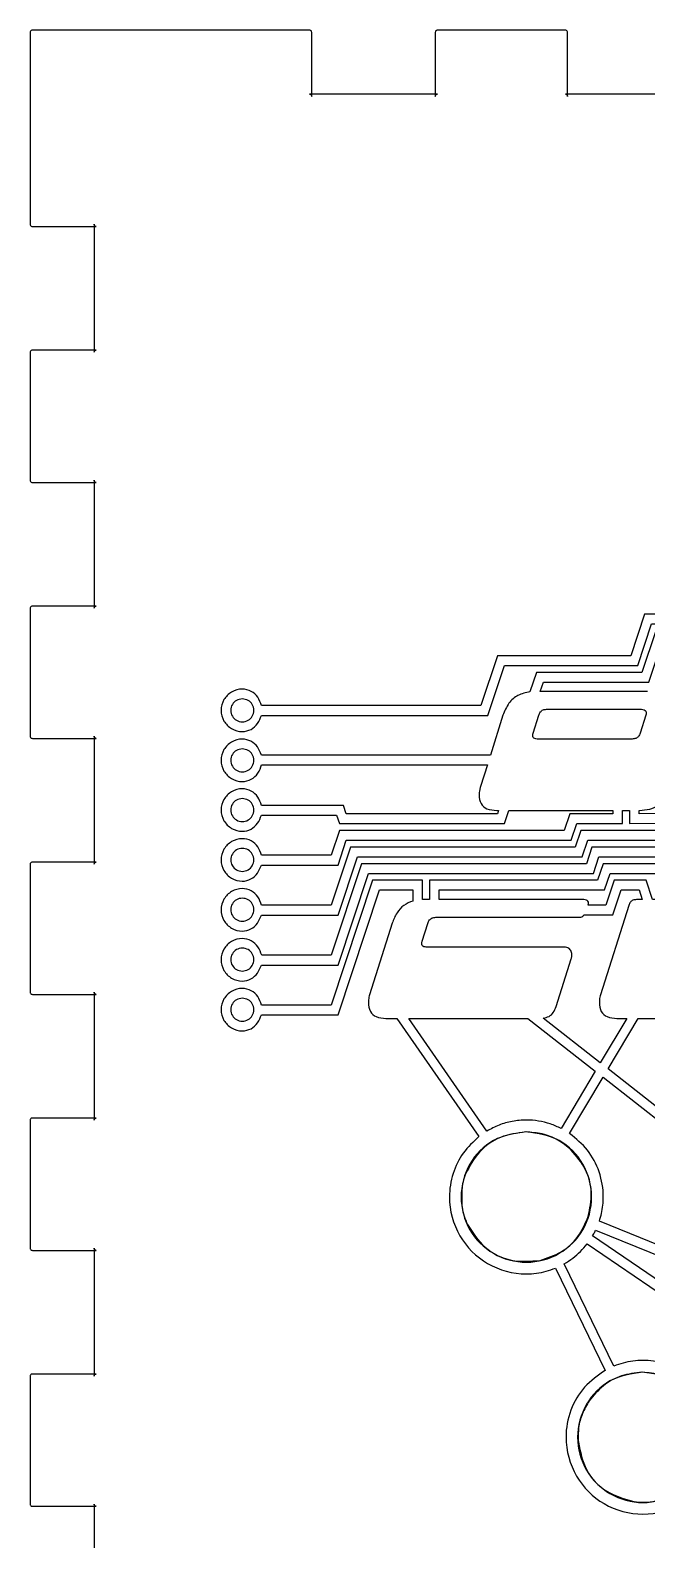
# Model space of a CAD drawing. Extents: x 1 to 406, y -9689 to -9382.
# Drawn here: x 246.4 to 275.3, y -9470.6 to -9399.8 of the extents above; entities that cross this region are included whole.
import ezdxf

# ---------------------------------------------------------------- set-up
doc = ezdxf.new("R2010")
doc.units = 0
doc.layers.get('0').update_dxf_attribs({"linetype": 'CONTINUOUS'})

msp = doc.modelspace()

# ---------------------------------------------------------------- linework, layer by layer
at = {"color": 7}
for points in [[(246.40437, -9399.9492), (246.40437, -9402.9492), (246.40437, -9408.9492)], [(259.50593, -9399.8477), (249.50593, -9399.8477), (246.50593, -9399.8477)], [(259.60749, -9402.9492), (259.60749, -9399.9492)], [(265.40437, -9399.9492), (265.40437, -9402.9492)], [(271.50593, -9399.8477), (265.50593, -9399.8477)], [(271.60749, -9402.9492), (271.60749, -9399.9492)], [(265.50593, -9402.8477), (259.50593, -9402.8477)], [(277.50593, -9402.8477), (271.50593, -9402.8477)], [(246.50593, -9409.0508), (249.50593, -9409.0508)], [(249.40437, -9408.9492), (249.40437, -9414.9492)], [(246.40437, -9414.9492), (246.40437, -9420.9492)], [(249.50593, -9414.8477), (246.50593, -9414.8477)], [(246.50593, -9421.0508), (249.50593, -9421.0508)], [(249.40437, -9420.9492), (249.40437, -9426.9492)], [(257.249685, -9431.971635), (267.870742, -9431.971635), (268.651573, -9429.631726), (274.897703, -9429.631726), (275.550377, -9427.680424), (279.259195, -9427.680424), (279.653485, -9428.85038), (285.964213, -9428.85038), (286.485627, -9427.289751), (288.241592, -9427.289751), (288.241592, -9423.262607)], [(287.784773, -9423.285861), (287.784773, -9426.832932), (286.155932, -9426.832932), (285.636066, -9428.393558), (279.980081, -9428.393558), (279.585273, -9427.223605), (275.222233, -9427.223605), (274.569558, -9429.176457), (268.323429, -9429.176457), (267.542598, -9431.514816), (257.257437, -9431.514816)], [(290.128299, -9423.287854), (290.128299, -9427.614204), (286.677347, -9427.614204), (286.155932, -9429.174833), (279.456598, -9429.174833), (279.065925, -9428.004877), (275.743647, -9428.004877), (275.093042, -9429.956179), (270.146056, -9429.956179), (269.842198, -9430.868785)], [(275.353979, -9430.855879), (270.32638, -9430.855879), (270.474174, -9430.411461), (275.421186, -9430.411461), (276.071791, -9428.462225), (278.73778, -9428.462225), (279.128454, -9429.630112), (286.484076, -9429.630112), (287.005491, -9428.070002), (290.583568, -9428.070002), (290.583568, -9423.26306)], [(246.40437, -9426.9492), (246.40437, -9432.9492)], [(249.50593, -9426.8477), (246.50593, -9426.8477)], [(270.618895, -9431.684313), (275.080638, -9431.684313)], [(268.578709, -9431.966909), (267.992183, -9433.828811), (257.245552, -9433.828811)], [(269.994114, -9432.80621), (270.257665, -9431.966983)], [(275.275967, -9431.966983), (275.011899, -9432.80621)], [(246.50593, -9433.0508), (249.50593, -9433.0508)], [(249.40437, -9432.9492), (249.40437, -9438.9492)], [(274.64138, -9433.078546), (270.179637, -9433.078546)], [(257.261054, -9434.286149), (267.848004, -9434.286149), (267.524511, -9435.312441)], [(268.285704, -9436.424519), (268.37562, -9436.424519), (268.323429, -9436.5811), (266.436722, -9436.5811), (261.23187, -9436.5811), (261.103198, -9436.190424), (257.257437, -9436.190424)], [(257.247619, -9438.988705), (260.841197, -9438.988705), (261.23187, -9437.818749), (266.339054, -9437.818749), (271.776963, -9437.818749), (272.036379, -9437.039469), (274.183018, -9437.039469), (274.183018, -9436.424519), (274.51013, -9436.424519), (274.51529, -9437.043086), (281.079748, -9437.031206)], [(257.249685, -9436.647246), (260.775051, -9436.647246), (260.903726, -9437.036368), (266.436722, -9437.036368), (268.651573, -9437.036368), (268.856212, -9436.424519), (273.727749, -9436.424519), (273.727749, -9436.580581), (271.708235, -9436.580581), (271.448819, -9437.36193), (266.339054, -9437.36193), (260.903726, -9437.36193), (260.513053, -9438.531367), (257.258988, -9438.531367)], [(287.460765, -9438.38255), (287.460765, -9437.93865), (287.005493, -9436.577493), (285.220075, -9436.577493), (284.927586, -9437.356773), (281.669385, -9437.356773), (281.407902, -9436.577493), (274.968502, -9436.58731), (274.967444, -9436.425564), (274.982949, -9436.425564)], [(280.888036, -9437.363518), (272.228099, -9437.363518), (271.968167, -9438.144348), (269.366776, -9438.144348), (261.425141, -9438.144348), (260.513053, -9440.87493), (257.261054, -9440.87493)], [(257.247619, -9441.332268), (260.841197, -9441.332268), (261.753287, -9438.601686), (269.366776, -9438.601686), (272.296311, -9438.601686), (272.557794, -9437.822403), (280.559892, -9437.822403), (280.819824, -9438.601686), (285.704278, -9438.601686), (285.964213, -9437.822403), (286.15748, -9437.822403), (286.224145, -9438.021359), (286.224145, -9438.389294)], [(283.204185, -9440.609831), (282.774753, -9440.609831), (282.774753, -9438.925697), (280.628114, -9438.925697), (280.366632, -9438.146414), (272.749524, -9438.146414), (272.489592, -9438.927763), (261.946568, -9438.927763), (260.513064, -9443.218456), (257.261065, -9443.218456)], [(246.40437, -9438.9492), (246.40437, -9444.9492)], [(249.50593, -9438.8477), (246.50593, -9438.8477)], [(257.247629, -9443.673727), (260.841208, -9443.673727), (262.274712, -9439.383032), (272.817739, -9439.383032), (273.077671, -9438.601686), (280.038485, -9438.601686), (280.300486, -9439.383032), (282.317934, -9439.383032), (282.317934, -9440.609831), (281.993404, -9440.609831), (281.993404, -9439.702392), (280.106697, -9439.702392), (279.847284, -9438.923112), (273.270941, -9438.923112), (273.009459, -9439.702392), (265.136036, -9439.702392), (265.136036, -9440.609831), (264.846648, -9440.609831), (264.809958, -9440.609831), (264.809958, -9439.698259), (262.466432, -9439.698259), (260.513064, -9445.54958), (257.258998, -9445.54958)], [(272.373781, -9440.60887), (265.591251, -9440.60887), (265.591251, -9440.156703), (273.337031, -9440.156703), (273.599075, -9439.376904)], [(275.960113, -9440.607838), (275.594245, -9440.607838), (275.290387, -9439.699365), (273.79022, -9439.699365), (273.399547, -9440.868802), (272.57169, -9440.868802)], [(273.599075, -9439.376904), (279.519127, -9439.376904), (279.778543, -9440.156187), (281.536575, -9440.156187), (281.536575, -9440.608354), (281.534458, -9440.608354)], [(257.249695, -9446.004849), (260.841208, -9446.004849), (262.794576, -9440.153012), (264.354689, -9440.153012), (264.354689, -9440.673392)], [(272.393974, -9441.316321), (272.393974, -9441.326137), (273.727744, -9441.326137), (274.118423, -9440.154118)], [(274.118423, -9440.154118), (274.962298, -9440.154118), (275.113195, -9440.607838), (274.837759, -9440.607838)], [(274.476541, -9440.88069), (273.148458, -9445.065964)], [(263.382655, -9441.719324), (262.318638, -9445.064856)], [(264.788238, -9442.55914), (265.051787, -9441.720432)], [(265.422825, -9441.437762), (272.110272, -9441.437762)], [(271.397659, -9442.831992), (264.98358, -9442.831992)], [(271.075198, -9445.621486), (271.778514, -9443.38803)], [(246.50593, -9445.0508), (249.50593, -9445.0508)], [(249.40437, -9444.9492), (249.40437, -9450.9492)], [(263.08965, -9446.176415), (263.607448, -9446.176415), (267.447523, -9451.717679)], [(264.160893, -9446.176526), (269.740913, -9446.176526), (272.907644, -9448.654929), (271.310326, -9451.338486)], [(267.823718, -9451.459409), (264.160893, -9446.176526)], [(273.919985, -9446.177524), (274.383522, -9446.177524), (273.143806, -9448.261634), (270.469033, -9446.16874)], [(278.108887, -9452.144637), (273.505552, -9448.543825), (274.914758, -9446.176526)], [(274.914758, -9446.176526), (279.211136, -9446.176526)], [(271.704616, -9451.569478), (273.27093, -9448.938115)], [(273.27093, -9448.938115), (277.824656, -9452.50069)], [(246.40437, -9450.9492), (246.40437, -9456.9492)], [(249.50593, -9450.8477), (246.50593, -9450.8477)], [(278.970323, -9457.655413), (278.79824, -9457.998028), (273.097814, -9455.679823)], [(272.925215, -9456.101502), (278.593085, -9458.406272), (277.8784, -9459.832024), (272.783105, -9456.369702)], [(246.50593, -9457.0508), (249.50593, -9457.0508)], [(249.40437, -9456.9492), (249.40437, -9462.9492)], [(272.527306, -9456.746956), (277.673245, -9460.24235), (276.544631, -9462.493375)], [(271.045237, -9457.881127), (273.372742, -9462.676184)], [(273.783561, -9462.477357), (271.455021, -9457.680234)], [(246.40437, -9462.9492), (246.40437, -9468.9492)], [(249.50593, -9462.8477), (246.50593, -9462.8477)], [(246.50593, -9469.0508), (249.50593, -9469.0508)], [(249.40437, -9468.9492), (249.40437, -9474.9492)]]:
    msp.add_lwpolyline(points, dxfattribs=at)
for points in [[(256.353099, -9431.194421)], [(270.618882, -9431.684313)], [(256.353099, -9433.537958)], [(256.353099, -9435.869598)], [(256.353099, -9438.204858)], [(256.353099, -9440.537041)], [(256.353099, -9442.878524)], [(256.353099, -9445.228252)], [(269.644139, -9451.501898)], [(269.675283, -9451.489381)], [(272.925215, -9456.101502)], [(272.527306, -9456.746956)], [(275.097325, -9462.768028)], [(275.142133, -9462.756982)]]:
    msp.add_lwpolyline(points, close=True, dxfattribs=at)
for points, knots in [([(246.50593, -9399.8477), (246.488388, -9399.85036), (246.453643, -9399.855627), (246.412597, -9399.895524), (246.407161, -9399.930989), (246.40437, -9399.9492)], [0, 0, 0, 0, 0.052363, 0.103712, 0.157913, 0.157913, 0.157913, 0.157913]), ([(259.60749, -9399.9492), (259.604845, -9399.931611), (259.599614, -9399.89683), (259.559612, -9399.855832), (259.524152, -9399.85046), (259.50593, -9399.8477)], [0, 0, 0, 0, 0.052477, 0.103769, 0.15799, 0.15799, 0.15799, 0.15799]), ([(265.50593, -9399.8477), (265.488388, -9399.85036), (265.453643, -9399.855627), (265.412597, -9399.895524), (265.407161, -9399.930989), (265.40437, -9399.9492)], [0, 0, 0, 0, 0.052363, 0.103712, 0.157913, 0.157913, 0.157913, 0.157913]), ([(271.60749, -9399.9492), (271.604845, -9399.931611), (271.599614, -9399.89683), (271.559612, -9399.855832), (271.524152, -9399.85046), (271.50593, -9399.8477)], [0, 0, 0, 0, 0.052477, 0.103769, 0.15799, 0.15799, 0.15799, 0.15799]), ([(259.50593, -9402.8477), (259.523472, -9402.85036), (259.558217, -9402.855627), (259.599263, -9402.895524), (259.604699, -9402.930989), (259.60749, -9402.9492)], [0, 0, 0, 0, 0.052363, 0.103712, 0.157913, 0.157913, 0.157913, 0.157913]), ([(265.40437, -9402.9492), (265.407015, -9402.931611), (265.412246, -9402.89683), (265.452248, -9402.855832), (265.487708, -9402.85046), (265.50593, -9402.8477)], [0, 0, 0, 0, 0.052477, 0.103769, 0.15799, 0.15799, 0.15799, 0.15799]), ([(271.50593, -9402.8477), (271.523472, -9402.85036), (271.558217, -9402.855627), (271.599263, -9402.895524), (271.604699, -9402.930989), (271.60749, -9402.9492)], [0, 0, 0, 0, 0.052363, 0.103712, 0.157913, 0.157913, 0.157913, 0.157913]), ([(246.40437, -9408.9492), (246.407017, -9408.966796), (246.41225, -9409.001594), (246.452233, -9409.042643), (246.487706, -9409.048032), (246.50593, -9409.0508)], [0, 0, 0, 0, 0.052502, 0.103829, 0.158056, 0.158056, 0.158056, 0.158056]), ([(249.50593, -9409.0508), (249.488387, -9409.04814), (249.453634, -9409.042872), (249.412585, -9409.002931), (249.407158, -9408.967435), (249.40437, -9408.9492)], [0, 0, 0, 0, 0.052364, 0.103731, 0.158, 0.158, 0.158, 0.158]), ([(246.50593, -9414.8477), (246.488388, -9414.85036), (246.453643, -9414.855627), (246.412597, -9414.895524), (246.407161, -9414.930989), (246.40437, -9414.9492)], [0, 0, 0, 0, 0.052363, 0.103712, 0.157913, 0.157913, 0.157913, 0.157913]), ([(249.40437, -9414.9492), (249.407015, -9414.931611), (249.412246, -9414.89683), (249.452248, -9414.855832), (249.487708, -9414.85046), (249.50593, -9414.8477)], [0, 0, 0, 0, 0.052477, 0.103769, 0.15799, 0.15799, 0.15799, 0.15799]), ([(246.40437, -9420.9492), (246.407017, -9420.966796), (246.41225, -9421.001594), (246.452233, -9421.042643), (246.487706, -9421.048032), (246.50593, -9421.0508)], [0, 0, 0, 0, 0.052502, 0.103829, 0.158056, 0.158056, 0.158056, 0.158056]), ([(249.50593, -9421.0508), (249.488387, -9421.04814), (249.453634, -9421.042872), (249.412585, -9421.002931), (249.407158, -9420.967435), (249.40437, -9420.9492)], [0, 0, 0, 0, 0.052364, 0.103731, 0.158, 0.158, 0.158, 0.158]), ([(246.50593, -9426.8477), (246.488388, -9426.85036), (246.453643, -9426.855627), (246.412597, -9426.895524), (246.407161, -9426.930989), (246.40437, -9426.9492)], [0, 0, 0, 0, 0.052363, 0.103712, 0.157913, 0.157913, 0.157913, 0.157913]), ([(249.40437, -9426.9492), (249.407015, -9426.931611), (249.412246, -9426.89683), (249.452248, -9426.855832), (249.487708, -9426.85046), (249.50593, -9426.8477)], [0, 0, 0, 0, 0.052477, 0.103769, 0.15799, 0.15799, 0.15799, 0.15799]), ([(257.257437, -9431.514816), (257.207497, -9431.378312), (257.109499, -9431.110447), (256.780831, -9430.810969), (256.322667, -9430.697062), (255.832344, -9430.834423), (255.451848, -9431.212809), (255.308595, -9431.733601), (255.451974, -9432.254511), (255.832036, -9432.633773), (256.320148, -9432.771552), (256.773668, -9432.659342), (257.097323, -9432.366375), (257.198254, -9432.104883), (257.249685, -9431.971635)], [0, 0, 0, 0, 0.431413, 0.846573, 1.275011, 1.794677, 2.300452, 2.819654, 3.339374, 3.845853, 4.36566, 4.786806, 5.195159, 5.619449, 5.619449, 5.619449, 5.619449]), ([(256.353099, -9431.194421), (256.448649, -9431.208862), (256.636167, -9431.237201), (256.842926, -9431.452347), (256.91712, -9431.732925), (256.842924, -9432.016356), (256.636174, -9432.22315), (256.352899, -9432.297511), (256.069537, -9432.223023), (255.861833, -9432.016671), (255.786719, -9431.732925), (255.861835, -9431.452037), (256.069531, -9431.237299), (256.257404, -9431.208891), (256.353099, -9431.194421)], [0, 0, 0, 0, 0.283106, 0.555602, 0.838391, 1.12118, 1.393676, 1.676782, 1.960405, 2.233605, 2.516533, 2.79946, 3.07266, 3.356284, 3.356284, 3.356284, 3.356284]), ([(269.842198, -9430.868785), (269.648473, -9430.907255), (269.269805, -9430.982449), (268.804348, -9431.396558), (268.657029, -9431.768937), (268.578709, -9431.966909)], [0, 0, 0, 0, 0.584352, 1.142217, 1.775454, 1.775454, 1.775454, 1.775454]), ([(270.257665, -9431.966983), (270.279233, -9431.911716), (270.319541, -9431.80843), (270.456019, -9431.698998), (270.56327, -9431.689327), (270.618882, -9431.684313)], [0, 0, 0, 0, 0.175942, 0.328812, 0.493438, 0.493438, 0.493438, 0.493438]), ([(275.080638, -9431.684313), (275.1217, -9431.689991), (275.19437, -9431.700039), (275.281656, -9431.770277), (275.29746, -9431.847013), (275.29345, -9431.899548), (275.286917, -9431.932151), (275.279795, -9431.954805), (275.275967, -9431.966983)], [0, 0, 0, 0, 0.122786, 0.217301, 0.314576, 0.34273, 0.375668, 0.413957, 0.413957, 0.413957, 0.413957]), ([(246.40437, -9432.9492), (246.407017, -9432.966796), (246.41225, -9433.001594), (246.452233, -9433.042643), (246.487706, -9433.048032), (246.50593, -9433.0508)], [0, 0, 0, 0, 0.052502, 0.103829, 0.158056, 0.158056, 0.158056, 0.158056]), ([(249.50593, -9433.0508), (249.488387, -9433.04814), (249.453634, -9433.042872), (249.412585, -9433.002931), (249.407158, -9432.967435), (249.40437, -9432.9492)], [0, 0, 0, 0, 0.052364, 0.103731, 0.158, 0.158, 0.158, 0.158]), ([(257.245552, -9433.828811), (257.193473, -9433.697452), (257.091314, -9433.439771), (256.769536, -9433.151756), (256.318881, -9433.041951), (255.832427, -9433.178288), (255.451817, -9433.556368), (255.308601, -9434.077112), (255.451977, -9434.59794), (255.832032, -9434.977301), (256.323895, -9435.115787), (256.784739, -9434.999947), (257.115377, -9434.695968), (257.211881, -9434.424482), (257.261054, -9434.286149)], [0, 0, 0, 0, 0.419844, 0.823583, 1.240824, 1.760455, 2.266055, 2.785128, 3.304847, 3.811327, 4.331134, 4.763345, 5.182659, 5.618285, 5.618285, 5.618285, 5.618285]), ([(270.179637, -9433.078546), (270.140327, -9433.076587), (270.070376, -9433.073103), (269.985222, -9433.003231), (269.972026, -9432.926596), (269.976316, -9432.873271), (269.983411, -9432.840935), (269.99037, -9432.818355), (269.994114, -9432.80621)], [0, 0, 0, 0, 0.115607, 0.205724, 0.305779, 0.333819, 0.366583, 0.404718, 0.404718, 0.404718, 0.404718]), ([(275.011899, -9432.80621), (274.989905, -9432.859801), (274.948256, -9432.961283), (274.807388, -9433.065135), (274.698564, -9433.073926), (274.64138, -9433.078546)], [0, 0, 0, 0, 0.171399, 0.324567, 0.49418, 0.49418, 0.49418, 0.49418]), ([(256.353099, -9433.537958), (256.448649, -9433.552398), (256.636167, -9433.580737), (256.842927, -9433.795881), (256.917126, -9434.076512), (256.842893, -9434.360017), (256.636253, -9434.567048), (256.352899, -9434.641639), (256.069459, -9434.566921), (255.861864, -9434.360331), (255.786713, -9434.076511), (255.861833, -9433.795571), (256.069531, -9433.580835), (256.257404, -9433.552427), (256.353099, -9433.537958)], [0, 0, 0, 0, 0.283106, 0.555602, 0.838391, 1.12131, 1.393982, 1.677123, 1.960781, 2.234157, 2.517215, 2.800142, 3.073342, 3.356966, 3.356966, 3.356966, 3.356966]), ([(257.257437, -9436.190424), (257.20748, -9436.053796), (257.109437, -9435.785657), (256.781047, -9435.485449), (256.322663, -9435.370906), (255.83211, -9435.508962), (255.451944, -9435.888049), (255.308601, -9436.408865), (255.451849, -9436.929629), (255.832346, -9437.307949), (256.320113, -9437.444833), (256.773291, -9437.333368), (257.097215, -9437.041368), (257.198213, -9436.780295), (257.249685, -9436.647246)], [0, 0, 0, 0, 0.431817, 0.847463, 1.275996, 1.795767, 2.30207, 2.821662, 3.340864, 3.846639, 4.366305, 4.787197, 5.194933, 5.61868, 5.61868, 5.61868, 5.61868]), ([(267.524511, -9435.312441), (267.510949, -9435.358452), (267.484938, -9435.446698), (267.461478, -9435.577653), (267.447648, -9435.798172), (267.497225, -9436.113914), (267.842583, -9436.40224), (268.126512, -9436.416515), (268.285704, -9436.424519)], [0, 0, 0, 0, 0.143874, 0.275942, 0.397537, 0.809038, 1.17572, 1.643685, 1.643685, 1.643685, 1.643685]), ([(256.353099, -9435.869598), (256.448649, -9435.884039), (256.636167, -9435.912378), (256.842927, -9436.127522), (256.917126, -9436.408152), (256.842893, -9436.691657), (256.636253, -9436.898689), (256.352899, -9436.97328), (256.069459, -9436.898561), (255.861864, -9436.691972), (255.786713, -9436.408151), (255.861833, -9436.127212), (256.069531, -9435.912476), (256.257404, -9435.884068), (256.353099, -9435.869598)], [0, 0, 0, 0, 0.283106, 0.555602, 0.838391, 1.12131, 1.393982, 1.677123, 1.960781, 2.234157, 2.517215, 2.800142, 3.073342, 3.356966, 3.356966, 3.356966, 3.356966]), ([(274.982949, -9436.425564), (275.143891, -9436.415098), (275.450117, -9436.395183), (275.874391, -9436.202971), (276.068615, -9435.984189), (276.165821, -9435.874691)], [0, 0, 0, 0, 0.481665, 0.916471, 1.352126, 1.352126, 1.352126, 1.352126]), ([(257.258988, -9438.531367), (257.209372, -9438.39417), (257.112019, -9438.124972), (256.782289, -9437.824167), (256.323176, -9437.709933), (255.832362, -9437.847318), (255.451841, -9438.225715), (255.308593, -9438.746521), (255.451982, -9439.267451), (255.832051, -9439.646689), (256.319586, -9439.784371), (256.772005, -9439.672703), (257.09448, -9439.381233), (257.195922, -9439.121215), (257.247619, -9438.988705)], [0, 0, 0, 0, 0.432935, 0.849471, 1.279394, 1.799037, 2.304803, 2.824051, 3.343773, 3.850258, 4.370048, 4.789536, 5.196186, 5.618791, 5.618791, 5.618791, 5.618791]), ([(256.353099, -9438.204858), (256.448664, -9438.219323), (256.636245, -9438.247716), (256.842943, -9438.463121), (256.917113, -9438.743802), (256.84294, -9439.027307), (256.636185, -9439.234111), (256.352899, -9439.308461), (256.069527, -9439.233983), (255.861817, -9439.027622), (255.786726, -9438.743802), (255.861817, -9438.462811), (256.069453, -9438.247814), (256.257389, -9438.219353), (256.353099, -9438.204858)], [0, 0, 0, 0, 0.283146, 0.55578, 0.838782, 1.121569, 1.394058, 1.677181, 1.960822, 2.234016, 2.516941, 2.800082, 3.073419, 3.357083, 3.357083, 3.357083, 3.357083]), ([(246.50593, -9438.8477), (246.488388, -9438.85036), (246.453643, -9438.855627), (246.412597, -9438.895524), (246.407161, -9438.930989), (246.40437, -9438.9492)], [0, 0, 0, 0, 0.052363, 0.103712, 0.157913, 0.157913, 0.157913, 0.157913]), ([(249.40437, -9438.9492), (249.407015, -9438.931611), (249.412246, -9438.89683), (249.452248, -9438.855832), (249.487708, -9438.85046), (249.50593, -9438.8477)], [0, 0, 0, 0, 0.052477, 0.103769, 0.15799, 0.15799, 0.15799, 0.15799]), ([(257.261054, -9440.87493), (257.21152, -9440.73721), (257.114282, -9440.466854), (256.783656, -9440.164776), (256.323585, -9440.049601), (255.832105, -9440.187749), (255.451946, -9440.566881), (255.3086, -9441.087683), (255.451849, -9441.60845), (255.832346, -9441.986768), (256.319392, -9442.123453), (256.771105, -9442.012883), (257.093892, -9441.723349), (257.195722, -9441.464292), (257.247619, -9441.332268)], [0, 0, 0, 0, 0.434279, 0.852524, 1.28373, 1.803501, 2.309804, 2.829394, 3.348596, 3.854371, 4.374037, 4.792792, 5.198292, 5.619727, 5.619727, 5.619727, 5.619727]), ([(256.353099, -9440.537041), (256.44869, -9440.551652), (256.636481, -9440.580357), (256.842804, -9440.796564), (256.917145, -9441.077406), (256.842929, -9441.361051), (256.636172, -9441.567834), (256.352899, -9441.642198), (256.069539, -9441.567707), (255.861828, -9441.361366), (255.786694, -9441.077405), (255.861956, -9440.796254), (256.069218, -9440.580454), (256.257363, -9440.551682), (256.353099, -9440.537041)], [0, 0, 0, 0, 0.283244, 0.556445, 0.839752, 1.122541, 1.395037, 1.678143, 1.961766, 2.234966, 2.517894, 2.801339, 3.075241, 3.359003, 3.359003, 3.359003, 3.359003]), ([(264.354689, -9440.673392), (264.20783, -9440.731887), (263.912013, -9440.849712), (263.569803, -9441.233055), (263.447631, -9441.550497), (263.382655, -9441.719324)], [0, 0, 0, 0, 0.469227, 0.945156, 1.485811, 1.485811, 1.485811, 1.485811]), ([(272.57169, -9440.868802), (272.574763, -9440.858257), (272.58056, -9440.838368), (272.5869, -9440.81008), (272.591478, -9440.759043), (272.576741, -9440.682388), (272.487149, -9440.613938), (272.414792, -9440.610703), (272.373781, -9440.60887)], [0, 0, 0, 0, 0.032965, 0.062169, 0.086685, 0.186996, 0.279429, 0.400364, 0.400364, 0.400364, 0.400364]), ([(274.837759, -9440.607838), (274.782271, -9440.612615), (274.675868, -9440.621776), (274.539176, -9440.726565), (274.498272, -9440.827218), (274.476541, -9440.88069)], [0, 0, 0, 0, 0.164448, 0.315344, 0.486363, 0.486363, 0.486363, 0.486363]), ([(265.051787, -9441.720432), (265.073662, -9441.665035), (265.114819, -9441.560809), (265.255613, -9441.452069), (265.365458, -9441.442671), (265.422825, -9441.437762)], [0, 0, 0, 0, 0.176402, 0.331885, 0.501854, 0.501854, 0.501854, 0.501854]), ([(272.110272, -9441.437762), (272.148436, -9441.435337), (272.220896, -9441.430731), (272.321204, -9441.388125), (272.369846, -9441.340129), (272.393974, -9441.316321)], [0, 0, 0, 0, 0.114243, 0.216906, 0.317953, 0.317953, 0.317953, 0.317953]), ([(257.261065, -9443.218456), (257.211916, -9443.080283), (257.115475, -9442.809159), (256.784458, -9442.506152), (256.323909, -9442.391173), (255.832354, -9442.528731), (255.451859, -9442.907158), (255.308605, -9443.427938), (255.451985, -9443.948852), (255.832045, -9444.328106), (256.319294, -9444.465659), (256.771038, -9444.354476), (257.093465, -9444.064673), (257.195596, -9443.805678), (257.247629, -9443.673727)], [0, 0, 0, 0, 0.435097, 0.853755, 1.285839, 1.805504, 2.31128, 2.830482, 3.350201, 3.856679, 4.376486, 4.795041, 5.200799, 5.622231, 5.622231, 5.622231, 5.622231]), ([(264.98358, -9442.831992), (264.942816, -9442.830326), (264.871537, -9442.827413), (264.781132, -9442.764052), (264.766275, -9442.686599), (264.770353, -9442.631816), (264.777083, -9442.595733), (264.784434, -9442.57162), (264.788238, -9442.55914)], [0, 0, 0, 0, 0.120774, 0.211181, 0.30618, 0.340236, 0.376711, 0.415843, 0.415843, 0.415843, 0.415843]), ([(256.353099, -9442.878524), (256.448659, -9442.893007), (256.636246, -9442.921437), (256.842895, -9443.136849), (256.917126, -9443.417493), (256.842925, -9443.700977), (256.636173, -9443.907769), (256.352899, -9443.98213), (256.069538, -9443.907641), (255.861832, -9443.701292), (255.786713, -9443.417492), (255.861865, -9443.136539), (256.069453, -9442.921535), (256.257394, -9442.893037), (256.353099, -9442.878524)], [0, 0, 0, 0, 0.28314, 0.555812, 0.83873, 1.121519, 1.394015, 1.677121, 1.960745, 2.233945, 2.516872, 2.799929, 3.073304, 3.356962, 3.356962, 3.356962, 3.356962]), ([(271.778514, -9443.38803), (271.784353, -9443.366507), (271.795917, -9443.323884), (271.805281, -9443.258431), (271.810836, -9443.146935), (271.78764, -9442.988193), (271.617033, -9442.843301), (271.476359, -9442.836049), (271.397659, -9442.831992)], [0, 0, 0, 0, 0.066871, 0.132425, 0.197589, 0.403267, 0.585364, 0.816609, 0.816609, 0.816609, 0.816609]), ([(246.40437, -9444.9492), (246.407017, -9444.966796), (246.41225, -9445.001594), (246.452233, -9445.042643), (246.487706, -9445.048032), (246.50593, -9445.0508)], [0, 0, 0, 0, 0.052502, 0.103829, 0.158056, 0.158056, 0.158056, 0.158056]), ([(249.50593, -9445.0508), (249.488387, -9445.04814), (249.453634, -9445.042872), (249.412585, -9445.002931), (249.407158, -9444.967435), (249.40437, -9444.9492)], [0, 0, 0, 0, 0.052364, 0.103731, 0.158, 0.158, 0.158, 0.158]), ([(257.258998, -9445.54958), (257.209201, -9445.412707), (257.111474, -9445.144092), (256.781775, -9444.84422), (256.323038, -9444.730303), (255.832429, -9444.867462), (255.45183, -9445.245636), (255.308611, -9445.766348), (255.451986, -9446.287205), (255.832047, -9446.666484), (256.320146, -9446.804206), (256.773605, -9446.692183), (257.097361, -9446.399469), (257.198271, -9446.138062), (257.249695, -9446.004849)], [0, 0, 0, 0, 0.432221, 0.848235, 1.277677, 1.797307, 2.302907, 2.82198, 3.3417, 3.848179, 4.367986, 4.789099, 5.197287, 5.621456, 5.621456, 5.621456, 5.621456]), ([(256.353099, -9445.228252), (256.448649, -9445.242692), (256.636167, -9445.271032), (256.842927, -9445.486176), (256.917126, -9445.766806), (256.842894, -9446.05031), (256.636252, -9446.257341), (256.352899, -9446.33193), (256.069459, -9446.257213), (255.861863, -9446.050625), (255.786713, -9445.766805), (255.861833, -9445.485865), (256.069531, -9445.27113), (256.257404, -9445.242722), (256.353099, -9445.228252)], [0, 0, 0, 0, 0.283106, 0.555602, 0.838391, 1.121309, 1.393981, 1.677121, 1.960779, 2.234154, 2.517211, 2.800139, 3.073339, 3.356962, 3.356962, 3.356962, 3.356962]), ([(262.318638, -9445.064856), (262.308723, -9445.101496), (262.287952, -9445.178254), (262.273035, -9445.302904), (262.263512, -9445.529207), (262.307619, -9445.853478), (262.64856, -9446.152647), (262.931881, -9446.167914), (263.08965, -9446.176415)], [0, 0, 0, 0, 0.113775, 0.238349, 0.37501, 0.796696, 1.165128, 1.628104, 1.628104, 1.628104, 1.628104]), ([(273.148458, -9445.065964), (273.138577, -9445.102604), (273.117877, -9445.179362), (273.103281, -9445.30403), (273.093932, -9445.530314), (273.137928, -9445.854587), (273.478903, -9446.153755), (273.762219, -9446.169022), (273.919985, -9446.177524)], [0, 0, 0, 0, 0.113743, 0.238285, 0.37494, 0.796626, 1.165058, 1.628033, 1.628033, 1.628033, 1.628033]), ([(270.469033, -9446.16874), (270.562047, -9446.147341), (270.744725, -9446.105315), (270.965834, -9445.899352), (271.037259, -9445.717881), (271.075198, -9445.621486)], [0, 0, 0, 0, 0.282454, 0.554728, 0.863227, 0.863227, 0.863227, 0.863227]), ([(246.50593, -9450.8477), (246.488388, -9450.85036), (246.453643, -9450.855627), (246.412597, -9450.895524), (246.407161, -9450.930989), (246.40437, -9450.9492)], [0, 0, 0, 0, 0.052363, 0.103712, 0.157913, 0.157913, 0.157913, 0.157913]), ([(249.40437, -9450.9492), (249.407015, -9450.931611), (249.412246, -9450.89683), (249.452248, -9450.855832), (249.487708, -9450.85046), (249.50593, -9450.8477)], [0, 0, 0, 0, 0.052477, 0.103769, 0.15799, 0.15799, 0.15799, 0.15799]), ([(271.310326, -9451.338486), (271.141902, -9451.261449), (270.802328, -9451.106126), (270.248864, -9450.974478), (269.646901, -9450.924158), (269.017583, -9450.984436), (268.387887, -9451.157342), (268.010775, -9451.359255), (267.823718, -9451.459409)], [0, 0, 0, 0, 0.554532, 1.118041, 1.696357, 2.359857, 3.004947, 3.639859, 3.639859, 3.639859, 3.639859]), ([(267.447523, -9451.717679), (267.186814, -9451.961405), (266.662923, -9452.451171), (266.184031, -9453.448878), (265.966691, -9454.803354), (266.40891, -9456.437018), (267.784833, -9457.812737), (269.207505, -9458.197058), (270.149494, -9458.131682), (270.611222, -9458.041848), (270.901332, -9457.934417), (271.045237, -9457.881127)], [0, 0, 0, 0, 1.063126, 2.136342, 3.246591, 5.130561, 6.961326, 8.846358, 9.32418, 9.791302, 10.251079, 10.251079, 10.251079, 10.251079]), ([(269.675283, -9451.489381), (270.215362, -9451.573044), (271.278547, -9451.737742), (272.449487, -9452.956045), (272.880824, -9454.545287), (272.449497, -9456.151067), (271.278445, -9457.320413), (269.675234, -9457.751568), (268.072001, -9457.320381), (266.900717, -9456.151144), (266.469149, -9454.545287), (266.900727, -9452.95597), (268.071895, -9451.737766), (269.135168, -9451.573052), (269.675283, -9451.489381)], [0, 0, 0, 0, 1.601562, 3.152789, 4.753021, 6.353173, 7.904206, 9.5057, 11.107319, 12.658527, 14.258715, 15.858983, 17.410384, 19.012072, 19.012072, 19.012072, 19.012072]), ([(269.644139, -9451.501898), (269.242055, -9451.55444), (268.437709, -9451.659548), (267.399423, -9452.3861), (267.017767, -9453.101367), (266.826929, -9453.459019)], [0, 0, 0, 0, 1.204934, 2.410405, 3.616001, 3.616001, 3.616001, 3.616001]), ([(271.78329, -9452.351256), (271.580162, -9452.184932), (271.17421, -9451.852533), (270.429771, -9451.555188), (269.906142, -9451.51967), (269.644139, -9451.501898)], [0, 0, 0, 0, 0.784827, 1.568488, 2.353275, 2.353275, 2.353275, 2.353275]), ([(273.097814, -9455.679823), (273.134003, -9455.559174), (273.206902, -9455.316147), (273.268006, -9454.936212), (273.305451, -9454.28055), (273.14861, -9453.365253), (272.596611, -9452.307081), (272.001186, -9451.814716), (271.704616, -9451.569478)], [0, 0, 0, 0, 0.377549, 0.760513, 1.151131, 2.344846, 3.498562, 4.643458, 4.643458, 4.643458, 4.643458]), ([(272.578966, -9455.465243), (272.653101, -9455.095223), (272.801329, -9454.355398), (272.514408, -9453.216193), (272.027014, -9452.63959), (271.78329, -9452.351256)], [0, 0, 0, 0, 1.123422, 2.246191, 3.369215, 3.369215, 3.369215, 3.369215]), ([(266.826929, -9453.459019), (266.782177, -9453.581903), (266.692828, -9453.827247), (266.641077, -9454.217987), (266.646223, -9454.47858), (266.648801, -9454.609136)], [0, 0, 0, 0, 0.391412, 0.78147, 1.173088, 1.173088, 1.173088, 1.173088]), ([(266.648801, -9454.609136), (266.649435, -9454.750297), (266.6507, -9455.032126), (266.743331, -9455.44818), (266.856129, -9455.706262), (266.912633, -9455.835543)], [0, 0, 0, 0, 0.422664, 0.84385, 1.266607, 1.266607, 1.266607, 1.266607]), ([(266.912633, -9455.835543), (267.160595, -9456.220278), (267.656859, -9456.990275), (268.951784, -9457.637941), (269.865316, -9457.56045), (270.321562, -9457.521748)], [0, 0, 0, 0, 1.357498, 2.716854, 4.073119, 4.073119, 4.073119, 4.073119]), ([(270.321562, -9457.521748), (270.65981, -9457.410263), (271.336091, -9457.187364), (272.152519, -9456.444774), (272.436791, -9455.791813), (272.578966, -9455.465243)], [0, 0, 0, 0, 1.061034, 2.121391, 3.18233, 3.18233, 3.18233, 3.18233]), ([(272.783105, -9456.369702), (272.799914, -9456.340506), (272.833545, -9456.282091), (272.88071, -9456.192522), (272.910368, -9456.131868), (272.925215, -9456.101502)], [0, 0, 0, 0, 0.10106, 0.202201, 0.303604, 0.303604, 0.303604, 0.303604]), ([(246.40437, -9456.9492), (246.407017, -9456.966796), (246.41225, -9457.001594), (246.452233, -9457.042643), (246.487706, -9457.048032), (246.50593, -9457.0508)], [0, 0, 0, 0, 0.052502, 0.103829, 0.158056, 0.158056, 0.158056, 0.158056]), ([(249.50593, -9457.0508), (249.488387, -9457.04814), (249.453634, -9457.042872), (249.412585, -9457.002931), (249.407158, -9456.967435), (249.40437, -9456.9492)], [0, 0, 0, 0, 0.052364, 0.103731, 0.158, 0.158, 0.158, 0.158]), ([(271.455021, -9457.680234), (271.590239, -9457.595835), (271.860164, -9457.427356), (272.221352, -9457.112241), (272.425305, -9456.868737), (272.527306, -9456.746956)], [0, 0, 0, 0, 0.47772, 0.953636, 1.429774, 1.429774, 1.429774, 1.429774]), ([(276.544631, -9462.493375), (276.397627, -9462.437695), (276.101203, -9462.325419), (275.628329, -9462.232572), (275.147539, -9462.199154), (274.671959, -9462.231458), (274.214336, -9462.319556), (273.926395, -9462.425034), (273.783561, -9462.477357)], [0, 0, 0, 0, 0.470894, 0.949529, 1.439355, 1.912968, 2.375957, 2.831701, 2.831701, 2.831701, 2.831701]), ([(246.50593, -9462.8477), (246.488388, -9462.85036), (246.453643, -9462.855627), (246.412597, -9462.895524), (246.407161, -9462.930989), (246.40437, -9462.9492)], [0, 0, 0, 0, 0.052363, 0.103712, 0.157913, 0.157913, 0.157913, 0.157913]), ([(249.40437, -9462.9492), (249.407015, -9462.931611), (249.412246, -9462.89683), (249.452248, -9462.855832), (249.487708, -9462.85046), (249.50593, -9462.8477)], [0, 0, 0, 0, 0.052477, 0.103769, 0.15799, 0.15799, 0.15799, 0.15799]), ([(273.372742, -9462.676184), (273.030112, -9462.917881), (272.343377, -9463.402317), (271.693074, -9464.530903), (271.41669, -9466.006989), (271.875056, -9467.70227), (273.254147, -9469.078136), (275.142113, -9469.591881), (277.030252, -9469.077856), (278.408836, -9467.703361), (278.786401, -9466.308203), (278.734279, -9465.419647), (278.670946, -9465.03417), (278.595784, -9464.787952), (278.558472, -9464.665726)], [0, 0, 0, 0, 1.245674, 2.496714, 3.791611, 5.67553, 7.506312, 9.391384, 11.276452, 13.107237, 14.991156, 15.38765, 15.776246, 16.15931, 16.15931, 16.15931, 16.15931]), ([(275.142133, -9462.756982), (275.68216, -9462.840469), (276.745058, -9463.004789), (277.916432, -9464.222022), (278.347658, -9465.811038), (277.916328, -9467.416691), (276.745397, -9468.586286), (275.142082, -9469.017703), (273.538744, -9468.586256), (272.367575, -9467.416769), (271.93602, -9465.811038), (272.36747, -9464.221944), (273.539081, -9463.004813), (274.602068, -9462.840476), (275.142133, -9462.756982)], [0, 0, 0, 0, 1.601386, 3.151891, 4.751656, 6.351887, 7.903116, 9.504674, 11.106364, 12.657767, 14.258033, 15.857832, 17.408514, 19.010031, 19.010031, 19.010031, 19.010031]), ([(275.097325, -9462.768028), (274.773642, -9462.803533), (274.126604, -9462.874506), (273.246288, -9463.355988), (272.831123, -9463.85675), (272.623397, -9464.107304)], [0, 0, 0, 0, 0.970787, 1.940584, 2.911719, 2.911719, 2.911719, 2.911719]), ([(277.478935, -9463.871486), (277.266215, -9463.656825), (276.841395, -9463.228129), (276.001176, -9462.834344), (275.398871, -9462.790153), (275.097325, -9462.768028)], [0, 0, 0, 0, 0.902438, 1.802241, 2.704393, 2.704393, 2.704393, 2.704393]), ([(272.623397, -9464.107304), (272.506359, -9464.302466), (272.272514, -9464.692403), (272.095283, -9465.362129), (272.107598, -9465.816743), (272.113762, -9466.044279)], [0, 0, 0, 0, 0.68066, 1.359974, 2.040656, 2.040656, 2.040656, 2.040656]), ([(272.113762, -9466.044279), (272.205013, -9466.493742), (272.387958, -9467.394846), (273.386616, -9468.449494), (274.269273, -9468.702503), (274.709909, -9468.82881)], [0, 0, 0, 0, 1.357575, 2.721728, 4.081609, 4.081609, 4.081609, 4.081609]), ([(274.709909, -9468.82881), (274.880546, -9468.846049), (275.222413, -9468.880589), (275.736731, -9468.812443), (276.064507, -9468.711107), (276.228213, -9468.660495)], [0, 0, 0, 0, 0.513161, 1.02811, 1.541912, 1.541912, 1.541912, 1.541912]), ([(246.40437, -9468.9492), (246.407017, -9468.966796), (246.41225, -9469.001594), (246.452233, -9469.042643), (246.487706, -9469.048032), (246.50593, -9469.0508)], [0, 0, 0, 0, 0.052502, 0.103829, 0.158056, 0.158056, 0.158056, 0.158056]), ([(249.50593, -9469.0508), (249.488387, -9469.04814), (249.453634, -9469.042872), (249.412585, -9469.002931), (249.407158, -9468.967435), (249.40437, -9468.9492)], [0, 0, 0, 0, 0.052364, 0.103731, 0.158, 0.158, 0.158, 0.158])]:
    msp.add_open_spline(points, degree=3, knots=knots, dxfattribs=at)

doc.saveas('drawing.dxf')
